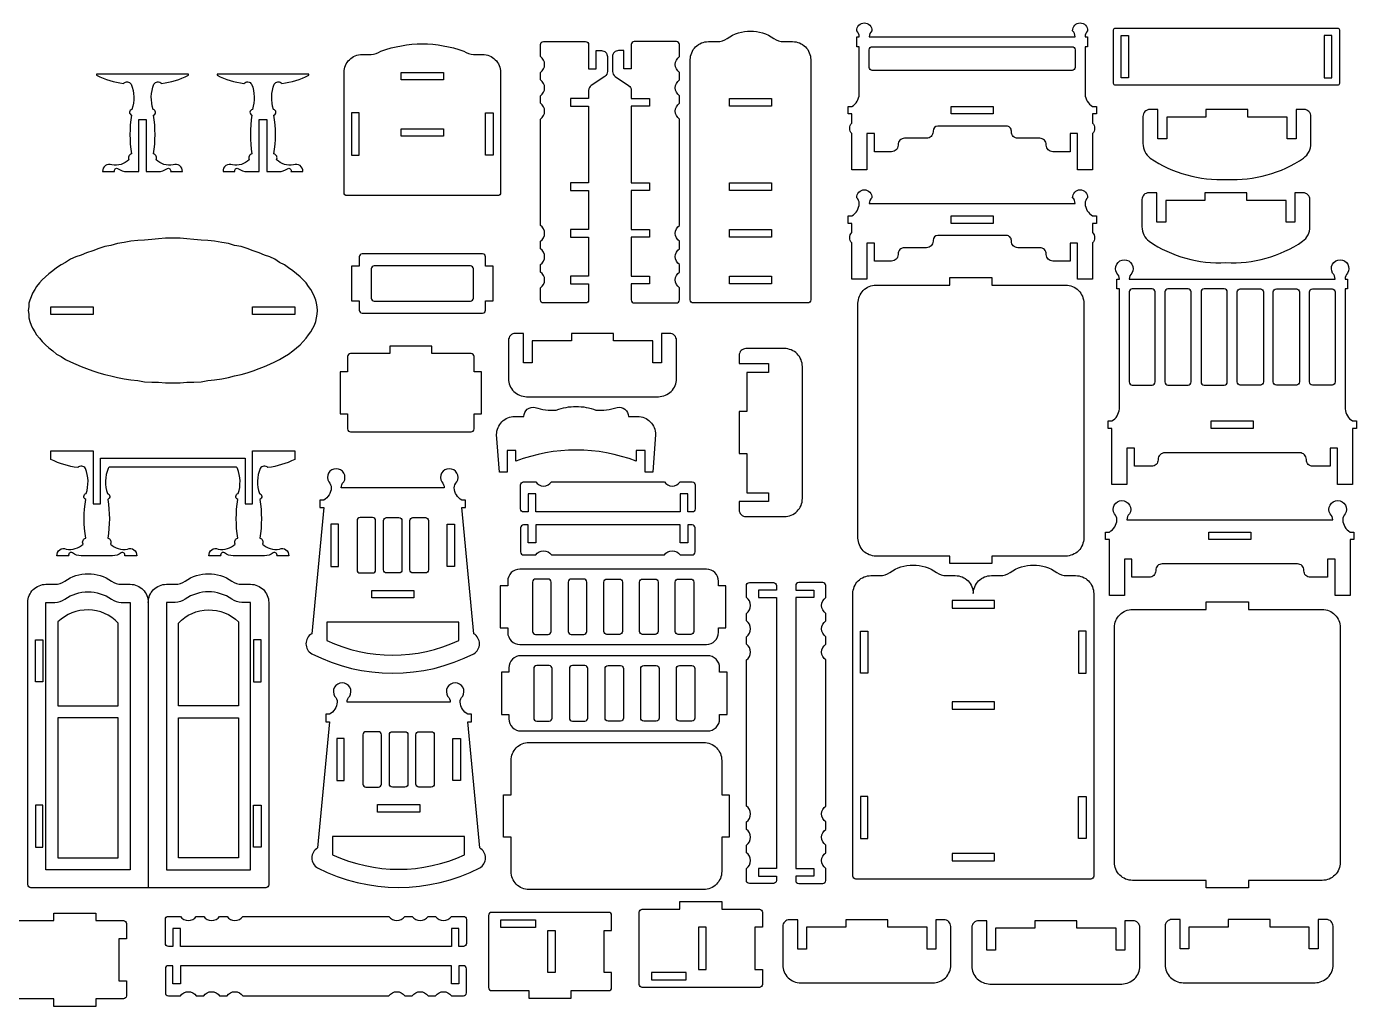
# Model space of a CAD drawing. Extents: x 4321 to 5337, y 1081 to 1720.
# Drawn here: x 4806 to 5336, y 1085 to 1476 of the extents above; entities that cross this region are included whole.
import ezdxf

# ---------------------------------------------------------------- set-up
doc = ezdxf.new("R2010")
doc.units = 0
doc.header["$MEASUREMENT"] = 0
doc.layers.add('LAYER1', color=18, linetype='CONTINUOUS')

msp = doc.modelspace()

# ---------------------------------------------------------------- linework, layer by layer
at = {"layer": 'LAYER1'}
for points in [[(5071.56, 1365.54, -0.414214), (5070.36, 1366.74), (5070.36, 1462.51, -0.414214), (5077.56, 1469.71), (5081.11, 1469.71, 0.155074), (5085.04, 1470.96, -0.31779), (5103.68, 1470.96, 0.155074), (5107.61, 1469.71), (5111.16, 1469.71, -0.414214), (5118.36, 1462.51), (5118.36, 1366.74, -0.414214), (5117.16, 1365.54)], [(5230.74, 1418.6), (5224.74, 1418.6), (5224.74, 1433.02), (5221.74, 1433.02), (5221.74, 1425.81), (5214.87, 1425.81, -0.414214), (5212.28, 1428.4), (5212.28, 1428.56, 0.414214), (5209.7, 1431.15), (5200.95, 1431.15, -0.414214), (5198.36, 1433.74), (5198.36, 1434.06, 0.414214), (5196.42, 1436), (5169.06, 1436, 0.00001), (5169.06, 1436, 0.414202), (5167.12, 1434.06), (5167.12, 1433.74, -0.414214), (5164.53, 1431.15), (5155.78, 1431.15, 0.414214), (5153.2, 1428.56), (5153.2, 1428.4, -0.414214), (5150.61, 1425.81), (5143.74, 1425.81), (5143.74, 1433.02), (5140.74, 1433.02), (5140.74, 1418.6), (5134.74, 1418.6), (5134.74, 1433.05, -0.376209), (5134.74, 1437.2), (5134.74, 1440.85), (5133.24, 1440.85), (5133.24, 1443.85), (5134.74, 1443.85, 0.250451), (5137.74, 1448.71), (5137.74, 1467.68), (5136.78, 1467.68), (5136.78, 1471.64), (5137.74, 1471.64, 0.204981), (5136.73, 1474.01, -0.427943), (5139.73, 1477.15, -0.427943), (5142.72, 1474.01, 0.204981), (5141.71, 1471.64), (5223.77, 1471.64, 0.204981), (5222.76, 1474.01, -0.427943), (5225.76, 1477.15, -0.427943), (5228.75, 1474.01, 0.204981), (5227.74, 1471.64), (5228.7, 1471.64), (5228.7, 1467.68), (5227.74, 1467.68), (5227.74, 1448.71, 0.250451), (5230.74, 1443.85), (5232.24, 1443.85), (5232.24, 1440.85), (5230.74, 1440.85), (5230.74, 1437.2, -0.376209), (5230.74, 1433.05)], [(5329.1, 1474.37), (5329.1, 1453.01, -0.414214), (5328.38, 1452.29), (5239.82, 1452.29, -0.414214), (5239.1, 1453.01), (5239.1, 1474.37, -0.414214), (5239.82, 1475.09), (5328.38, 1475.09, -0.414214)], [(4933.54, 1408.32, -0.414214), (4932.34, 1409.52), (4932.34, 1457.41, -0.414214), (4939.54, 1464.61), (4943.09, 1464.61, 0.155074), (4947.02, 1465.86, -0.179264), (4980.06, 1465.86, 0.155074), (4983.99, 1464.61), (4987.54, 1464.61, -0.414214), (4994.74, 1457.41), (4994.74, 1409.52, -0.414214), (4993.54, 1408.32)], [(5029.83, 1413.35), (5022.62, 1413.35), (5022.62, 1410.35), (5029.83, 1410.35), (5029.83, 1394.77), (5022.62, 1394.77), (5022.62, 1391.77), (5029.83, 1391.77), (5029.83, 1376.19), (5022.62, 1376.19), (5022.62, 1373.19), (5029.83, 1373.19), (5029.83, 1366.74, -0.414214), (5028.63, 1365.54), (5011.82, 1365.54, -0.414214), (5010.62, 1366.74), (5010.62, 1371.54, 0.531486), (5010.62, 1377.83), (5010.62, 1380.83, 0.531486), (5010.62, 1387.12), (5010.62, 1390.12, 0.531486), (5010.62, 1396.42), (5010.62, 1427.18), (5010.62, 1430.18), (5010.62, 1438.84, 0.531486), (5010.62, 1445.13), (5010.62, 1448.13, 0.531486), (5010.62, 1454.42), (5010.62, 1457.42, 0.531486), (5010.62, 1463.71), (5010.62, 1468.51, -0.414214), (5011.82, 1469.71), (5028.63, 1469.71, -0.414214), (5029.83, 1468.51), (5029.83, 1458.91), (5032.83, 1458.91), (5032.83, 1466.11), (5034.93, 1466.11, -0.414214), (5037.33, 1463.71), (5037.33, 1457.8, -0.251107), (5036.26, 1455.8), (5030.9, 1452.24, 0.251107), (5029.83, 1450.24), (5029.83, 1447), (5022.62, 1447), (5022.62, 1444), (5029.83, 1444)], [(5046.85, 1413.35), (5054.06, 1413.35), (5054.06, 1410.35), (5046.85, 1410.35), (5046.85, 1394.77), (5054.06, 1394.77), (5054.06, 1391.77), (5046.85, 1391.77), (5046.85, 1376.19), (5054.06, 1376.19), (5054.06, 1373.19), (5046.85, 1373.19), (5046.85, 1366.74, 0.414214), (5048.05, 1365.54), (5064.86, 1365.54, 0.414214), (5066.06, 1366.74), (5066.06, 1371.54, -0.531486), (5066.06, 1377.83), (5066.06, 1380.83, -0.531486), (5066.06, 1387.12), (5066.06, 1390.12, -0.531486), (5066.06, 1396.42), (5066.06, 1427.18), (5066.06, 1430.18), (5066.06, 1438.84, -0.531486), (5066.06, 1445.13), (5066.06, 1448.13, -0.531486), (5066.06, 1454.42), (5066.06, 1457.42, -0.531486), (5066.06, 1463.71), (5066.06, 1468.51, 0.414214), (5064.86, 1469.71), (5048.05, 1469.71, 0.414214), (5046.85, 1468.51), (5046.85, 1458.91), (5043.85, 1458.91), (5043.85, 1466.11), (5041.75, 1466.11, 0.414214), (5039.35, 1463.71), (5039.35, 1457.8, 0.251107), (5040.43, 1455.8), (5045.78, 1452.24, -0.251107), (5046.85, 1450.24), (5046.85, 1447), (5054.06, 1447), (5054.06, 1444), (5046.85, 1444)], [(5223.78, 1459.39, -0.414214), (5222.58, 1458.19), (5142.9, 1458.19, -0.414214), (5141.7, 1459.39), (5141.7, 1466.48, -0.414214), (5142.9, 1467.68), (5222.58, 1467.68, -0.414214), (5223.78, 1466.48)], [(4870.29, 1456.29), (4870.29, 1456.77), (4833.69, 1456.77), (4833.69, 1456.29, 0.082494), (4844.39, 1453.05, -0.480983), (4847.5, 1452.71, -0.169376), (4847.77, 1442.69, 0.755968), (4847.61, 1440.38, 0.0823), (4847.61, 1424.92, 0.497317), (4846.55, 1422.6, -0.242348), (4839.82, 1420.54, 0.570657), (4836.09, 1417.89), (4840.83, 1417.89, -0.75881), (4842.25, 1419.01, 0.158853), (4845.69, 1417.89), (4850.49, 1417.89), (4850.49, 1438.59), (4853.49, 1438.59), (4853.49, 1417.89), (4858.29, 1417.89, 0.158853), (4861.73, 1419.01, -0.75881), (4863.16, 1417.89), (4867.89, 1417.89, 0.570657), (4864.16, 1420.54, -0.242348), (4857.44, 1422.6, 0.497317), (4856.37, 1424.92, 0.0823), (4856.37, 1440.38, 0.755968), (4856.21, 1442.69, -0.169376), (4856.48, 1452.71, -0.480983), (4859.59, 1453.05, 0.082494)], [(4918.29, 1456.29), (4918.29, 1456.77), (4881.69, 1456.77), (4881.69, 1456.29, 0.082494), (4892.39, 1453.05, -0.480983), (4895.5, 1452.71, -0.169376), (4895.77, 1442.69, 0.755968), (4895.61, 1440.38, 0.0823), (4895.61, 1424.92, 0.497317), (4894.55, 1422.6, -0.242348), (4887.82, 1420.54, 0.570657), (4884.09, 1417.89), (4888.83, 1417.89, -0.75881), (4890.25, 1419.01, 0.158853), (4893.69, 1417.89), (4898.49, 1417.89), (4898.49, 1438.59), (4901.49, 1438.59), (4901.49, 1417.89), (4906.29, 1417.89, 0.158853), (4909.73, 1419.01, -0.75881), (4911.16, 1417.89), (4915.89, 1417.89, 0.570657), (4912.16, 1420.54, -0.242348), (4905.44, 1422.6, 0.497317), (4904.37, 1424.92, 0.0823), (4904.37, 1440.38, 0.755968), (4904.21, 1442.69, -0.169376), (4904.48, 1452.71, -0.480983), (4907.59, 1453.05, 0.082494)], [(5284.28, 1442.63), (5275.88, 1442.63), (5275.88, 1439.63), (5260.28, 1439.63), (5260.28, 1430.95), (5256.74, 1430.95), (5256.74, 1442.63), (5253.52, 1442.63, 0.414214), (5250.79, 1439.9), (5250.79, 1429.08, 0.236915), (5253.69, 1423.3, 0.163875), (5284.28, 1414.79, 0.163875), (5314.87, 1423.3, 0.236915), (5317.77, 1429.08), (5317.77, 1439.9, 0.414214), (5315.04, 1442.63), (5311.82, 1442.63), (5311.82, 1430.95), (5308.28, 1430.95), (5308.28, 1439.63), (5292.68, 1439.63), (5292.68, 1442.63)], [(5227.74, 1405.11, 0.250451), (5230.74, 1400.25), (5232.24, 1400.25), (5232.24, 1397.25), (5230.74, 1397.25), (5230.74, 1393.6, -0.376209), (5230.74, 1389.44), (5230.74, 1375), (5224.74, 1375), (5224.74, 1389.42), (5221.74, 1389.42), (5221.74, 1382.21), (5214.87, 1382.21, -0.414214), (5212.28, 1384.8), (5212.28, 1384.96, 0.414214), (5209.7, 1387.55), (5200.95, 1387.55, -0.414214), (5198.36, 1390.14), (5198.36, 1390.46, 0.414214), (5196.42, 1392.4), (5169.06, 1392.4, 0.00001), (5169.06, 1392.4, 0.414202), (5167.12, 1390.46), (5167.12, 1390.14, -0.414214), (5164.53, 1387.55), (5155.78, 1387.55, 0.414214), (5153.2, 1384.96), (5153.2, 1384.8, -0.414214), (5150.61, 1382.21), (5143.74, 1382.21), (5143.74, 1389.42), (5140.74, 1389.42), (5140.74, 1375), (5134.74, 1375), (5134.74, 1389.44, -0.376209), (5134.74, 1393.6), (5134.74, 1397.25), (5133.24, 1397.25), (5133.24, 1400.25), (5134.74, 1400.25, 0.250451), (5137.74, 1405.11, 0.204981), (5136.73, 1407.48, -0.427943), (5139.73, 1410.62, -0.427943), (5142.72, 1407.48, 0.204981), (5141.71, 1405.11), (5223.77, 1405.11, 0.204981), (5222.76, 1407.48, -0.427943), (5225.76, 1410.62, -0.427943), (5228.75, 1407.48, 0.204981)], [(5283.88, 1409.42), (5275.48, 1409.42), (5275.48, 1406.42), (5259.88, 1406.42), (5259.88, 1397.74), (5256.34, 1397.74), (5256.34, 1409.42), (5253.12, 1409.42, 0.414214), (5250.39, 1406.7), (5250.39, 1395.87, 0.236915), (5253.29, 1390.1, 0.163875), (5283.88, 1381.59, 0.163875), (5314.47, 1390.1, 0.236915), (5317.37, 1395.87), (5317.37, 1406.7, 0.414214), (5314.64, 1409.42), (5311.42, 1409.42), (5311.42, 1397.74), (5307.88, 1397.74), (5307.88, 1406.42), (5292.28, 1406.42), (5292.28, 1409.42)], [(4991.74, 1366.39), (4991.74, 1380.19), (4988.74, 1380.19), (4988.74, 1383.91, 0.414214), (4987.54, 1385.11), (4939.54, 1385.11, 0.414214), (4938.34, 1383.91), (4938.34, 1380.19), (4935.34, 1380.19), (4935.34, 1366.39), (4938.34, 1366.39), (4938.34, 1362.67, 0.414214), (4939.54, 1361.47), (4987.54, 1361.47, 0.414214), (4988.74, 1362.67), (4988.74, 1366.39)], [(4943.14, 1379.11), (4943.14, 1367.47, 0.414214), (4944.34, 1366.27), (4982.74, 1366.27, 0.414214), (4983.94, 1367.47), (4983.94, 1379.11, 0.414214), (4982.74, 1380.31), (4944.34, 1380.31, 0.414214)], [(5259.44, 1305.76, 0.414214), (5256.85, 1303.18), (5256.85, 1303.01, -0.414214), (5254.27, 1300.42), (5247.4, 1300.42), (5247.4, 1307.63), (5244.4, 1307.63), (5244.4, 1293.21), (5238.4, 1293.21), (5238.4, 1311.81), (5238.4, 1315.47), (5236.9, 1315.47), (5236.9, 1318.47), (5238.4, 1318.47, 0.250451), (5241.4, 1323.32), (5241.4, 1371.09), (5240.44, 1371.09), (5240.44, 1375.05), (5241.4, 1375.05, 0.204981), (5240.38, 1377.42, -0.583258), (5243.38, 1382.73, -0.583258), (5246.38, 1377.42, 0.204981), (5245.37, 1375.05), (5327.43, 1375.05, 0.204981), (5326.41, 1377.42, -0.583258), (5329.41, 1382.73, -0.583258), (5332.41, 1377.42, 0.204981), (5331.4, 1375.05), (5332.36, 1375.05), (5332.36, 1371.09), (5331.4, 1371.09), (5331.4, 1323.32, 0.250451), (5334.4, 1318.47), (5335.9, 1318.47), (5335.9, 1315.47), (5334.4, 1315.47), (5334.4, 1311.81), (5334.4, 1293.21), (5328.4, 1293.21), (5328.4, 1307.63), (5325.4, 1307.63), (5325.4, 1300.42), (5318.53, 1300.42, -0.414214), (5315.94, 1303.01), (5315.94, 1303.18, 0.414214), (5313.35, 1305.76)], [(5144.41, 1264.61, -0.414214), (5137.21, 1271.81), (5137.21, 1365.41, -0.414214), (5144.41, 1372.61), (5173.81, 1372.61), (5173.81, 1375.61), (5190.61, 1375.61), (5190.61, 1372.61), (5220.01, 1372.61, -0.414214), (5227.21, 1365.41), (5227.21, 1271.81, -0.414214), (5220.01, 1264.61), (5190.61, 1264.61), (5190.61, 1261.61), (5173.81, 1261.61), (5173.81, 1264.61)], [(5245.36, 1334.01, 0.414214), (5246.56, 1332.81), (5254.42, 1332.81, 0.414214), (5255.62, 1334.01), (5255.62, 1369.89, 0.414214), (5254.42, 1371.09), (5246.56, 1371.09, 0.414214), (5245.36, 1369.89)], [(5270.02, 1369.89, 0.414214), (5268.82, 1371.09), (5260.78, 1371.09, 0.414214), (5259.58, 1369.89), (5259.58, 1334.01, 0.414214), (5260.78, 1332.81), (5268.82, 1332.81, 0.414214), (5270.02, 1334.01)], [(5284.42, 1334.01), (5284.42, 1369.89, 0.414214), (5283.22, 1371.09), (5275.18, 1371.09, 0.414214), (5273.98, 1369.89), (5273.98, 1334.01, 0.414214), (5275.18, 1332.81), (5283.22, 1332.81, 0.414214)], [(5288.38, 1334.01), (5288.38, 1369.89, -0.414214), (5289.58, 1371.09), (5297.62, 1371.09, -0.414214), (5298.82, 1369.89), (5298.82, 1334.01, -0.414214), (5297.62, 1332.81), (5289.58, 1332.81, -0.414214)], [(5302.78, 1369.89, -0.414214), (5303.98, 1371.09), (5312.02, 1371.09, -0.414214), (5313.22, 1369.89), (5313.22, 1334.01, -0.414214), (5312.02, 1332.81), (5303.98, 1332.81, -0.414214), (5302.78, 1334.01)], [(5327.44, 1334.01, -0.414214), (5326.24, 1332.81), (5318.38, 1332.81, -0.414214), (5317.18, 1334.01), (5317.18, 1369.89, -0.414214), (5318.38, 1371.09), (5326.24, 1371.09, -0.414214), (5327.44, 1369.89)], [(5064.86, 1350.63, 0.414214), (5062.13, 1353.36), (5058.91, 1353.36), (5058.91, 1341.68), (5055.37, 1341.68), (5055.37, 1350.36), (5039.77, 1350.36), (5039.77, 1353.36), (5031.37, 1353.36), (5022.97, 1353.36), (5022.97, 1350.36), (5007.37, 1350.36), (5007.37, 1341.68), (5003.83, 1341.68), (5003.83, 1353.36), (5000.61, 1353.36, 0.414214), (4997.88, 1350.63), (4997.88, 1335.36, 0.414214), (5005.08, 1328.16), (5057.66, 1328.16, 0.414214), (5064.86, 1335.36)], [(4950.54, 1345.32), (4934.94, 1345.32, 0.414214), (4933.74, 1344.12), (4933.74, 1338.12), (4930.74, 1338.12), (4930.74, 1321.32), (4933.74, 1321.32), (4933.74, 1315.32, 0.414214), (4934.94, 1314.12), (4982.94, 1314.12, 0.414214), (4984.14, 1315.32), (4984.14, 1321.32), (4987.14, 1321.32), (4987.14, 1338.12), (4984.14, 1338.12), (4984.14, 1344.12, 0.414214), (4982.94, 1345.32), (4967.34, 1345.32), (4967.34, 1348.32), (4950.54, 1348.32)], [(5092.56, 1347.34, 0.414214), (5089.84, 1344.62), (5089.84, 1341.4), (5101.52, 1341.4), (5101.52, 1337.85), (5092.84, 1337.85), (5092.84, 1322.25), (5089.84, 1322.25), (5089.84, 1313.85), (5089.84, 1305.45), (5092.84, 1305.45), (5092.84, 1289.85), (5101.52, 1289.85), (5101.52, 1286.31), (5089.84, 1286.31), (5089.84, 1283.09, 0.414214), (5092.56, 1280.37), (5107.84, 1280.37, 0.414214), (5115.04, 1287.57), (5115.04, 1340.14, 0.414214), (5107.84, 1347.34)], [(5045.68, 1320.26), (5049.33, 1320.26, -0.414214), (5056.53, 1313.06), (5055.36, 1298.06), (5052.38, 1298.06), (5052.38, 1306.74), (5048.84, 1306.74), (5048.84, 1302.4, 0.18644), (5000.84, 1302.4), (5000.84, 1306.74), (4997.3, 1306.74), (4997.3, 1298.06), (4994.33, 1298.06), (4993.16, 1313.06, -0.414214), (5000.36, 1320.26), (5004.01, 1320.26, -0.480696), (5008.51, 1323.87, 0.114725), (5016.94, 1322.83, -0.088383), (5024.84, 1324.26, -0.088383), (5032.74, 1322.83, 0.114725), (5041.17, 1323.87, -0.480696)], [(4889.47, 1300), (4838.66, 1300, 0.076649), (4838.26, 1299.55, 0.169376), (4837.98, 1289.52, -0.755968), (4838.15, 1287.21, -0.0823), (4838.15, 1271.75, -0.497317), (4839.21, 1269.43, 0.242348), (4845.94, 1267.38, -0.570657), (4849.67, 1264.72), (4844.93, 1264.72, 0.75881), (4843.51, 1265.85, -0.158853), (4840.07, 1264.72), (4827.47, 1264.72, -0.158853), (4824.03, 1265.85, 0.75881), (4822.6, 1264.72), (4817.87, 1264.72, -0.570657), (4821.6, 1267.38, 0.242348), (4828.32, 1269.43, -0.497317), (4829.39, 1271.75, -0.0823), (4829.39, 1287.21, -0.755968), (4829.55, 1289.52, 0.169376), (4829.28, 1299.55, 0.480983), (4826.17, 1299.88, -0.082494), (4815.47, 1303.12), (4815.47, 1306.6), (4832.27, 1306.6), (4832.27, 1285.42), (4835.27, 1285.42), (4835.27, 1303.6), (4892.87, 1303.6), (4892.87, 1285.42), (4895.87, 1285.42), (4895.87, 1306.6), (4912.67, 1306.6), (4912.67, 1303.12, -0.082494), (4901.97, 1299.88, 0.480983), (4898.86, 1299.55, 0.169376), (4898.58, 1289.52, -0.755968), (4898.75, 1287.21, -0.0823), (4898.75, 1271.75, -0.497317), (4899.81, 1269.43, 0.242348), (4906.54, 1267.38, -0.570657), (4910.27, 1264.72), (4905.53, 1264.72, 0.75881), (4904.11, 1265.85, -0.158853), (4900.67, 1264.72), (4888.07, 1264.72, -0.158853), (4884.63, 1265.85, 0.75881), (4883.2, 1264.72), (4878.47, 1264.72, -0.570657), (4882.2, 1267.38, 0.242348), (4888.92, 1269.43, -0.497317), (4889.99, 1271.75, -0.0823), (4889.99, 1287.21, -0.755968), (4890.15, 1289.52, 0.169376), (4889.88, 1299.55, 0.076649)], [(4984.05, 1233.64), (4979.25, 1283.92), (4980.75, 1283.92), (4980.75, 1286.92), (4979.25, 1286.92, -0.250451), (4976.25, 1291.77, -0.204981), (4977.26, 1294.15, 0.583258), (4974.27, 1299.45, 0.583258), (4971.27, 1294.15, -0.204981), (4972.28, 1291.77), (4931.2, 1291.77, -0.204981), (4932.21, 1294.15, 0.583258), (4929.21, 1299.45, 0.583258), (4926.22, 1294.15, -0.204981), (4927.23, 1291.77, -0.250451), (4924.23, 1286.92), (4922.73, 1286.92), (4922.73, 1283.92), (4924.23, 1283.92), (4919.43, 1233.64, 0.573919), (4919.43, 1225.67, 0.239558), (4984.05, 1225.67, 0.573919)], [(5060.03, 1294.22, 0.531486), (5066.32, 1294.22), (5071.12, 1294.22, -0.414214), (5072.32, 1293.02), (5072.32, 1283.42, -0.414214), (5071.12, 1282.22), (5069.32, 1282.22), (5069.32, 1289.43), (5066.32, 1289.43), (5066.32, 1282.22), (5008.72, 1282.22), (5008.72, 1289.43), (5005.72, 1289.43), (5005.72, 1282.22), (5003.92, 1282.22, -0.414214), (5002.72, 1283.42), (5002.72, 1293.02, -0.414214), (5003.92, 1294.22), (5008.72, 1294.22, 0.531486), (5015.01, 1294.22)], [(5258.47, 1261.5, 0.414214), (5255.89, 1258.91), (5255.89, 1258.75, -0.414214), (5253.3, 1256.16), (5246.43, 1256.16), (5246.43, 1263.37), (5243.43, 1263.37), (5243.43, 1248.95), (5237.43, 1248.95), (5237.43, 1267.55), (5237.43, 1271.21), (5235.93, 1271.21), (5235.93, 1274.21), (5237.43, 1274.21, 0.250451), (5240.43, 1279.06, 0.204981), (5239.42, 1281.43, -0.583258), (5242.42, 1286.73, -0.583258), (5245.41, 1281.43, 0.204981), (5244.4, 1279.06), (5326.46, 1279.06, 0.204981), (5325.45, 1281.43, -0.583258), (5328.45, 1286.73, -0.583258), (5331.44, 1281.43, 0.204981), (5330.43, 1279.06, 0.250451), (5333.43, 1274.21), (5334.93, 1274.21), (5334.93, 1271.21), (5333.43, 1271.21), (5333.43, 1267.55), (5333.43, 1248.95), (5327.43, 1248.95), (5327.43, 1263.37), (5324.43, 1263.37), (5324.43, 1256.16), (5317.56, 1256.16, -0.414214), (5314.97, 1258.75), (5314.97, 1258.91, 0.414214), (5312.39, 1261.5)], [(4937.52, 1259.08, 0.414214), (4938.72, 1257.88), (4943.7, 1257.88, 0.414214), (4944.9, 1259.08), (4944.9, 1278.76, 0.414214), (4943.7, 1279.96), (4938.72, 1279.96, 0.414214), (4937.52, 1278.76)], [(4955.43, 1259.08, -0.414214), (4954.23, 1257.88), (4949.25, 1257.88, -0.414214), (4948.05, 1259.08), (4948.05, 1278.76, -0.414214), (4949.25, 1279.96), (4954.23, 1279.96, -0.414214), (4955.43, 1278.76)], [(4965.96, 1259.08, -0.414214), (4964.76, 1257.88), (4959.78, 1257.88, -0.414214), (4958.58, 1259.08), (4958.58, 1278.76, -0.414214), (4959.78, 1279.96), (4964.76, 1279.96, -0.414214), (4965.96, 1278.76)], [(5060.03, 1265.08, -0.531486), (5066.32, 1265.08), (5071.12, 1265.08, 0.414214), (5072.32, 1266.28), (5072.32, 1275.88, 0.414214), (5071.12, 1277.08), (5069.32, 1277.08), (5069.32, 1269.87), (5066.32, 1269.87), (5066.32, 1277.08), (5008.72, 1277.08), (5008.72, 1269.87), (5005.72, 1269.87), (5005.72, 1277.08), (5003.92, 1277.08, 0.414214), (5002.72, 1275.88), (5002.72, 1266.28, 0.414214), (5003.92, 1265.08), (5008.72, 1265.08, -0.531486), (5015.01, 1265.08)], [(4854.29, 1246.16, -0.414214), (4861.49, 1253.36), (4865.04, 1253.36, 0.155074), (4868.98, 1254.61, -0.31779), (4887.61, 1254.61, 0.155074), (4891.54, 1253.36), (4895.09, 1253.36, -0.414214), (4902.29, 1246.16), (4902.29, 1133.59, -0.414214), (4901.09, 1132.39), (4807.49, 1132.39, -0.414214), (4806.29, 1133.59), (4806.29, 1246.16, -0.414214), (4813.49, 1253.36), (4817.04, 1253.36, 0.155074), (4820.98, 1254.61, -0.31779), (4839.61, 1254.61, 0.155074), (4843.54, 1253.36), (4847.09, 1253.36, -0.414214)], [(5081.59, 1236.02), (5084.59, 1236.02), (5084.59, 1252.82), (5081.59, 1252.82), (5081.59, 1254.62, 0.414214), (5076.79, 1259.42), (5002.39, 1259.42, 0.414214), (4997.59, 1254.62), (4997.59, 1252.82), (4994.59, 1252.82), (4994.59, 1236.02), (4997.59, 1236.02), (4997.59, 1234.22, 0.414214), (5002.39, 1229.42), (5076.79, 1229.42, 0.414214), (5081.59, 1234.22)], [(5183.18, 1249.64, -0.414214), (5190.38, 1256.84), (5193.93, 1256.84, 0.155074), (5197.87, 1258.09, -0.31779), (5216.5, 1258.09, 0.155074), (5220.43, 1256.84), (5223.98, 1256.84, -0.414214), (5231.18, 1249.64), (5231.18, 1137.07, -0.414214), (5229.98, 1135.87), (5136.38, 1135.87, -0.414214), (5135.18, 1137.07), (5135.18, 1249.64, -0.414214), (5142.38, 1256.84), (5145.93, 1256.84, 0.155074), (5149.87, 1258.09, -0.31779), (5168.5, 1258.09, 0.155074), (5172.43, 1256.84), (5175.98, 1256.84, -0.414214)], [(5007.46, 1234.58, 0.414214), (5008.66, 1233.38), (5013.64, 1233.38, 0.414214), (5014.84, 1234.58), (5014.84, 1254.26, 0.414214), (5013.64, 1255.46), (5008.66, 1255.46, 0.414214), (5007.46, 1254.26)], [(5021.68, 1234.58, 0.414214), (5022.88, 1233.38), (5027.86, 1233.38, 0.414214), (5029.06, 1234.58), (5029.06, 1254.26, 0.414214), (5027.86, 1255.46), (5022.88, 1255.46, 0.414214), (5021.68, 1254.26)], [(5043.28, 1234.58, -0.414214), (5042.08, 1233.38), (5037.1, 1233.38, -0.414214), (5035.9, 1234.58), (5035.9, 1254.26, -0.414214), (5037.1, 1255.46), (5042.08, 1255.46, -0.414214), (5043.28, 1254.26)], [(5057.5, 1234.58, -0.414214), (5056.3, 1233.38), (5051.32, 1233.38, -0.414214), (5050.12, 1234.58), (5050.12, 1254.26, -0.414214), (5051.32, 1255.46), (5056.3, 1255.46, -0.414214), (5057.5, 1254.26)], [(5071.72, 1234.58, -0.414214), (5070.52, 1233.38), (5065.54, 1233.38, -0.414214), (5064.34, 1234.58), (5064.34, 1254.26, -0.414214), (5065.54, 1255.46), (5070.52, 1255.46, -0.414214), (5071.72, 1254.26)], [(5092.7, 1241.78, 0.531486), (5092.7, 1248.08), (5092.7, 1252.88, -0.414214), (5093.9, 1254.08), (5103.5, 1254.08, -0.414214), (5104.7, 1252.88), (5104.7, 1251.08), (5097.49, 1251.08), (5097.49, 1248.08), (5104.7, 1248.08), (5104.7, 1140.08), (5097.49, 1140.08), (5097.49, 1137.08), (5104.7, 1137.08), (5104.7, 1135.28, -0.414214), (5103.5, 1134.08), (5093.9, 1134.08, -0.414214), (5092.7, 1135.28), (5092.7, 1140.08, 0.531486), (5092.7, 1146.37), (5092.7, 1149.37, 0.531486), (5092.7, 1155.66), (5092.7, 1158.66, 0.531486), (5092.7, 1164.95), (5092.7, 1223.2, 0.531486), (5092.7, 1229.49), (5092.7, 1232.49, 0.531486), (5092.7, 1238.78)], [(5124.39, 1241.78, -0.531486), (5124.39, 1248.08), (5124.39, 1252.88, 0.414214), (5123.19, 1254.08), (5113.59, 1254.08, 0.414214), (5112.39, 1252.88), (5112.39, 1251.08), (5119.6, 1251.08), (5119.6, 1248.08), (5112.39, 1248.08), (5112.39, 1140.08), (5119.6, 1140.08), (5119.6, 1137.08), (5112.39, 1137.08), (5112.39, 1135.28, 0.414214), (5113.59, 1134.08), (5123.19, 1134.08, 0.414214), (5124.39, 1135.28), (5124.39, 1140.08, -0.531486), (5124.39, 1146.37), (5124.39, 1149.37, -0.531486), (5124.39, 1155.66), (5124.39, 1158.66, -0.531486), (5124.39, 1164.95), (5124.39, 1223.2, -0.531486), (5124.39, 1229.49), (5124.39, 1232.49, -0.531486), (5124.39, 1238.78)], [(5246.66, 1135.33, -0.414214), (5239.46, 1142.53), (5239.46, 1236.13, -0.414214), (5246.66, 1243.33), (5276.06, 1243.33), (5276.06, 1246.33), (5292.86, 1246.33), (5292.86, 1243.33), (5322.26, 1243.33, -0.414214), (5329.46, 1236.13), (5329.46, 1142.53, -0.414214), (5322.26, 1135.33), (5292.86, 1135.33), (5292.86, 1132.33), (5276.06, 1132.33), (5276.06, 1135.33)], [(4842.29, 1237.93, 0.41796), (4818.29, 1238.36), (4818.29, 1204.87), (4842.29, 1204.87)], [(4866.29, 1237.93, -0.41796), (4890.29, 1238.36), (4890.29, 1204.87), (4866.29, 1204.87)], [(4978.05, 1238.22), (4925.43, 1238.22), (4925.43, 1230.93, 0.220733), (4978.05, 1230.93)], [(5082.06, 1201.5), (5085.06, 1201.5), (5085.06, 1218.3), (5082.06, 1218.3), (5082.06, 1220.1, 0.414214), (5077.26, 1224.9), (5002.86, 1224.9, 0.414214), (4998.06, 1220.1), (4998.06, 1218.3), (4995.06, 1218.3), (4995.06, 1201.5), (4998.06, 1201.5), (4998.06, 1199.7, 0.414214), (5002.86, 1194.9), (5077.26, 1194.9, 0.414214), (5082.06, 1199.7)], [(5007.93, 1200.06, 0.414214), (5009.13, 1198.86), (5014.11, 1198.86, 0.414214), (5015.31, 1200.06), (5015.31, 1219.74, 0.414214), (5014.11, 1220.94), (5009.13, 1220.94, 0.414214), (5007.93, 1219.74)], [(5022.15, 1200.06, 0.414214), (5023.35, 1198.86), (5028.33, 1198.86, 0.414214), (5029.53, 1200.06), (5029.53, 1219.74, 0.414214), (5028.33, 1220.94), (5023.35, 1220.94, 0.414214), (5022.15, 1219.74)], [(5043.75, 1200.06, -0.414214), (5042.55, 1198.86), (5037.57, 1198.86, -0.414214), (5036.37, 1200.06), (5036.37, 1219.74, -0.414214), (5037.57, 1220.94), (5042.55, 1220.94, -0.414214), (5043.75, 1219.74)], [(5057.97, 1200.06, -0.414214), (5056.77, 1198.86), (5051.79, 1198.86, -0.414214), (5050.59, 1200.06), (5050.59, 1219.74, -0.414214), (5051.79, 1220.94), (5056.77, 1220.94, -0.414214), (5057.97, 1219.74)], [(5072.19, 1200.06, -0.414214), (5070.99, 1198.86), (5066.01, 1198.86, -0.414214), (5064.81, 1200.06), (5064.81, 1219.74, -0.414214), (5066.01, 1220.94), (5070.99, 1220.94, -0.414214), (5072.19, 1219.74)], [(4986.41, 1148.27), (4981.61, 1198.55), (4983.11, 1198.55), (4983.11, 1201.55), (4981.61, 1201.55, -0.250451), (4978.61, 1206.41, -0.204981), (4979.63, 1208.78, 0.583258), (4976.63, 1214.08, 0.583258), (4973.63, 1208.78, -0.204981), (4974.65, 1206.41), (4933.56, 1206.41, -0.204981), (4934.58, 1208.78, 0.583258), (4931.58, 1214.08, 0.583258), (4928.58, 1208.78, -0.204981), (4929.59, 1206.41, -0.250451), (4926.59, 1201.55), (4925.09, 1201.55), (4925.09, 1198.55), (4926.59, 1198.55), (4921.79, 1148.27, 0.573919), (4921.79, 1140.3, 0.239558), (4986.41, 1140.3, 0.573919)], [(4939.88, 1173.71, 0.414214), (4941.08, 1172.51), (4946.06, 1172.51, 0.414214), (4947.26, 1173.71), (4947.26, 1193.39, 0.414214), (4946.06, 1194.59), (4941.08, 1194.59, 0.414214), (4939.88, 1193.39)], [(4957.79, 1173.71, -0.414214), (4956.59, 1172.51), (4951.61, 1172.51, -0.414214), (4950.41, 1173.71), (4950.41, 1193.39, -0.414214), (4951.61, 1194.59), (4956.59, 1194.59, -0.414214), (4957.79, 1193.39)], [(4968.32, 1173.71, -0.414214), (4967.12, 1172.51), (4962.14, 1172.51, -0.414214), (4960.94, 1173.71), (4960.94, 1193.39, -0.414214), (4962.14, 1194.59), (4967.12, 1194.59, -0.414214), (4968.32, 1193.39)], [(5082.89, 1138.89, -0.414214), (5075.69, 1131.69), (5006.09, 1131.69, -0.414214), (4998.89, 1138.89), (4998.89, 1152.6), (4995.89, 1152.6), (4995.89, 1169.4), (4998.89, 1169.4), (4998.89, 1183.11, -0.414214), (5006.09, 1190.31), (5075.69, 1190.31, -0.414214), (5082.89, 1183.11), (5082.89, 1169.4), (5085.89, 1169.4), (5085.89, 1152.6), (5082.89, 1152.6)], [(4980.41, 1152.85), (4927.79, 1152.85), (4927.79, 1145.57, 0.220733), (4980.41, 1145.57)], [(5099.12, 1099.87), (5099.12, 1093.87, -0.414214), (5097.92, 1092.67), (5051.23, 1092.67, -0.414214), (5050.03, 1093.87), (5050.03, 1122.67, -0.414214), (5051.23, 1123.87), (5066.17, 1123.87), (5066.17, 1126.87), (5082.97, 1126.87), (5082.97, 1123.87), (5097.92, 1123.87, -0.414214), (5099.12, 1122.67), (5099.12, 1116.67), (5096.12, 1116.67), (5096.12, 1099.87)], [(4968.82, 1120.99, 0.531486), (4975.11, 1120.99), (4979.91, 1120.99, -0.414214), (4981.11, 1119.79), (4981.11, 1110.19, -0.414214), (4979.91, 1108.99), (4978.11, 1108.99), (4978.11, 1116.2), (4975.11, 1116.2), (4975.11, 1108.99), (4867.11, 1108.99), (4867.11, 1116.2), (4864.11, 1116.2), (4864.11, 1108.99), (4862.31, 1108.99, -0.414214), (4861.11, 1110.19), (4861.11, 1119.79, -0.414214), (4862.31, 1120.99), (4867.11, 1120.99, 0.531486), (4873.4, 1120.99), (4876.4, 1120.99, 0.531486), (4882.7, 1120.99), (4885.7, 1120.99, 0.531486), (4891.99, 1120.99), (4950.24, 1120.99, 0.531486), (4956.53, 1120.99), (4959.53, 1120.99, 0.531486), (4965.82, 1120.99)], [(5038.99, 1115.38), (5038.99, 1121.38, 0.414214), (5037.79, 1122.58), (4991.11, 1122.58, 0.414214), (4989.91, 1121.38), (4989.91, 1092.58, 0.414214), (4991.11, 1091.38), (5006.05, 1091.38), (5006.05, 1088.38), (5022.85, 1088.38), (5022.85, 1091.38), (5037.79, 1091.38, 0.414214), (5038.99, 1092.58), (5038.99, 1098.58), (5035.99, 1098.58), (5035.99, 1115.38)], [(5174.2, 1116.91, 0.414214), (5171.48, 1119.64), (5168.26, 1119.64), (5168.26, 1107.96), (5164.72, 1107.96), (5164.72, 1116.64), (5149.12, 1116.64), (5149.12, 1119.64), (5140.72, 1119.64), (5132.32, 1119.64), (5132.32, 1116.64), (5116.72, 1116.64), (5116.72, 1107.96), (5113.17, 1107.96), (5113.17, 1119.64), (5109.95, 1119.64, 0.414214), (5107.23, 1116.91), (5107.23, 1101.64, 0.414214), (5114.43, 1094.44), (5167, 1094.44, 0.414214), (5174.2, 1101.64)], [(5249.57, 1116.51, 0.414214), (5246.84, 1119.23), (5243.62, 1119.23), (5243.62, 1107.55), (5240.08, 1107.55), (5240.08, 1116.23), (5224.48, 1116.23), (5224.48, 1119.23), (5216.08, 1119.23), (5207.68, 1119.23), (5207.68, 1116.23), (5192.08, 1116.23), (5192.08, 1107.55), (5188.54, 1107.55), (5188.54, 1119.23), (5185.32, 1119.23, 0.414214), (5182.6, 1116.51), (5182.6, 1101.23, 0.414214), (5189.8, 1094.03), (5242.37, 1094.03, 0.414214), (5249.57, 1101.23)], [(5326.62, 1117.02, 0.414214), (5323.9, 1119.75), (5320.68, 1119.75), (5320.68, 1108.07), (5317.13, 1108.07), (5317.13, 1116.75), (5301.53, 1116.75), (5301.53, 1119.75), (5293.13, 1119.75), (5284.73, 1119.75), (5284.73, 1116.75), (5269.13, 1116.75), (5269.13, 1108.07), (5265.59, 1108.07), (5265.59, 1119.75), (5262.37, 1119.75, 0.414214), (5259.65, 1117.02), (5259.65, 1101.75, 0.414214), (5266.85, 1094.55), (5319.42, 1094.55, 0.414214), (5326.62, 1101.75)], [(4968.82, 1089.3, -0.531486), (4975.11, 1089.3), (4979.91, 1089.3, 0.414214), (4981.11, 1090.5), (4981.11, 1100.1, 0.414214), (4979.91, 1101.3), (4978.11, 1101.3), (4978.11, 1094.09), (4975.11, 1094.09), (4975.11, 1101.3), (4867.11, 1101.3), (4867.11, 1094.09), (4864.11, 1094.09), (4864.11, 1101.3), (4862.31, 1101.3, 0.414214), (4861.11, 1100.1), (4861.11, 1090.5, 0.414214), (4862.31, 1089.3), (4867.11, 1089.3, -0.531486), (4873.4, 1089.3), (4876.4, 1089.3, -0.531486), (4882.7, 1089.3), (4885.7, 1089.3, -0.531486), (4891.99, 1089.3), (4950.24, 1089.3, -0.531486), (4956.53, 1089.3), (4959.53, 1089.3, -0.531486), (4965.82, 1089.3)]]:
    msp.add_lwpolyline(points, format="xyb", close=True, dxfattribs=at)
for points in [[(5242.1, 1472.09), (5245.1, 1472.09), (5245.1, 1455.29), (5242.1, 1455.29)], [(5326.1, 1472.09), (5323.1, 1472.09), (5323.1, 1455.29), (5326.1, 1455.29)], [(4971.94, 1457.41), (4971.94, 1454.41), (4955.14, 1454.41), (4955.14, 1457.41)], [(5102.76, 1447), (5102.76, 1444), (5085.96, 1444), (5085.96, 1447)], [(5191.14, 1443.85), (5191.14, 1440.85), (5174.34, 1440.85), (5174.34, 1443.85)], [(4935.34, 1424.46), (4938.34, 1424.46), (4938.34, 1441.26), (4935.34, 1441.26)], [(4991.74, 1424.46), (4988.74, 1424.46), (4988.74, 1441.26), (4991.74, 1441.26)], [(4971.94, 1434.96), (4971.94, 1431.96), (4955.14, 1431.96), (4955.14, 1434.96)], [(5102.76, 1413.35), (5102.76, 1410.35), (5085.96, 1410.35), (5085.96, 1413.35)], [(5191.14, 1400.25), (5191.14, 1397.25), (5174.34, 1397.25), (5174.34, 1400.25)], [(5102.76, 1394.77), (5102.76, 1391.77), (5085.96, 1391.77), (5085.96, 1394.77)], [(4806.4, 1362.48), (4806.64, 1361.04), (4806.64, 1359.6), (4807.12, 1358.15), (4807.61, 1356.71), (4808.09, 1355.51), (4809.05, 1354.07), (4809.77, 1352.87), (4810.97, 1351.42), (4811.93, 1350.22), (4813.37, 1348.78), (4814.58, 1347.58), (4816.26, 1346.38), (4817.7, 1345.17), (4819.62, 1344.21), (4821.31, 1343.01), (4823.23, 1342.05), (4825.39, 1341.09), (4827.56, 1340.13), (4829.72, 1339.4), (4832.12, 1338.44), (4834.53, 1337.72), (4836.93, 1337), (4839.34, 1336.52), (4841.98, 1335.8), (4844.62, 1335.32), (4847.27, 1334.84), (4850.15, 1334.6), (4852.8, 1334.12), (4855.68, 1333.88), (4858.33, 1333.88), (4861.21, 1333.63), (4864.1, 1333.63), (4866.98, 1333.63), (4869.62, 1333.88), (4872.51, 1333.88), (4875.39, 1334.12), (4878.04, 1334.6), (4880.68, 1334.84), (4883.57, 1335.32), (4886.21, 1335.8), (4888.61, 1336.52), (4891.26, 1337), (4893.66, 1337.72), (4896.07, 1338.44), (4898.47, 1339.4), (4900.63, 1340.13), (4902.8, 1341.09), (4904.72, 1342.05), (4906.64, 1343.01), (4908.57, 1344.21), (4910.25, 1345.17), (4911.93, 1346.38), (4913.37, 1347.58), (4914.82, 1348.78), (4916.02, 1350.22), (4917.22, 1351.42), (4918.18, 1352.87), (4919.14, 1354.07), (4919.86, 1355.51), (4920.59, 1356.71), (4921.07, 1358.15), (4921.31, 1359.6), (4921.55, 1361.04), (4921.79, 1362.48), (4921.55, 1363.92), (4921.31, 1365.37), (4921.07, 1366.57), (4920.59, 1368.01), (4919.86, 1369.45), (4919.14, 1370.89), (4918.18, 1372.1), (4917.22, 1373.54), (4916.02, 1374.74), (4914.82, 1375.94), (4913.37, 1377.14), (4911.93, 1378.35), (4910.25, 1379.55), (4908.57, 1380.75), (4906.64, 1381.71), (4904.72, 1382.91), (4902.8, 1383.88), (4900.63, 1384.6), (4898.47, 1385.56), (4896.07, 1386.28), (4893.66, 1387.24), (4891.26, 1387.96), (4888.61, 1388.44), (4886.21, 1389.16), (4883.57, 1389.64), (4880.68, 1390.13), (4878.04, 1390.37), (4875.39, 1390.61), (4872.51, 1390.85), (4869.62, 1391.09), (4866.98, 1391.33), (4864.1, 1391.33), (4861.21, 1391.33), (4858.33, 1391.09), (4855.68, 1390.85), (4852.8, 1390.61), (4850.15, 1390.37), (4847.27, 1390.13), (4844.62, 1389.64), (4841.98, 1389.16), (4839.34, 1388.44), (4836.93, 1387.96), (4834.53, 1387.24), (4832.12, 1386.28), (4829.72, 1385.56), (4827.56, 1384.6), (4825.39, 1383.88), (4823.23, 1382.91), (4821.31, 1381.71), (4819.62, 1380.75), (4817.7, 1379.55), (4816.26, 1378.35), (4814.58, 1377.14), (4813.37, 1375.94), (4811.93, 1374.74), (4810.97, 1373.54), (4809.77, 1372.1), (4809.05, 1370.89), (4808.09, 1369.45), (4807.61, 1368.01), (4807.12, 1366.57), (4806.64, 1365.37), (4806.64, 1363.92)], [(5102.76, 1376.19), (5102.76, 1373.19), (5085.96, 1373.19), (5085.96, 1376.19)], [(4832.27, 1363.95), (4832.27, 1360.95), (4815.47, 1360.95), (4815.47, 1363.95)], [(4912.67, 1363.95), (4912.67, 1360.95), (4895.87, 1360.95), (4895.87, 1363.95)], [(5294.8, 1318.47), (5294.8, 1315.47), (5278, 1315.47), (5278, 1318.47)], [(4930.08, 1277.32), (4927.08, 1277.32), (4927.08, 1260.52), (4930.08, 1260.52)], [(4973.4, 1277.32), (4976.4, 1277.32), (4976.4, 1260.52), (4973.4, 1260.52)], [(5293.83, 1274.21), (5293.83, 1271.21), (5277.03, 1271.21), (5277.03, 1274.21)], [(4960.14, 1250.92), (4960.14, 1247.92), (4943.34, 1247.92), (4943.34, 1250.92)], [(5174.78, 1246.87), (5174.78, 1243.87), (5191.58, 1243.87), (5191.58, 1246.87)], [(4809.29, 1231.22), (4812.29, 1231.22), (4812.29, 1214.42), (4809.29, 1214.42)], [(4899.29, 1231.22), (4896.29, 1231.22), (4896.29, 1214.42), (4899.29, 1214.42)], [(5138.18, 1234.7), (5141.18, 1234.7), (5141.18, 1217.9), (5138.18, 1217.9)], [(5228.18, 1234.7), (5225.18, 1234.7), (5225.18, 1217.9), (5228.18, 1217.9)], [(5174.78, 1206.56), (5174.78, 1203.56), (5191.58, 1203.56), (5191.58, 1206.56)], [(4842.29, 1200.07), (4818.29, 1200.07), (4818.29, 1144.39), (4842.29, 1144.39)], [(4866.29, 1200.07), (4890.29, 1200.07), (4890.29, 1144.39), (4866.29, 1144.39)], [(4932.44, 1191.95), (4929.44, 1191.95), (4929.44, 1175.15), (4932.44, 1175.15)], [(4975.76, 1191.95), (4978.76, 1191.95), (4978.76, 1175.15), (4975.76, 1175.15)], [(5138.18, 1152.01), (5141.18, 1152.01), (5141.18, 1168.81), (5138.18, 1168.81)], [(5228.18, 1152.01), (5225.18, 1152.01), (5225.18, 1168.81), (5228.18, 1168.81)], [(4809.29, 1148.53), (4812.29, 1148.53), (4812.29, 1165.33), (4809.29, 1165.33)], [(4899.29, 1148.53), (4896.29, 1148.53), (4896.29, 1165.33), (4899.29, 1165.33)], [(4962.5, 1165.55), (4962.5, 1162.55), (4945.7, 1162.55), (4945.7, 1165.55)], [(5174.78, 1146.07), (5174.78, 1143.07), (5191.58, 1143.07), (5191.58, 1146.07)], [(4994.83, 1116.58), (4994.83, 1119.58), (5008.63, 1119.58), (5008.63, 1116.58)], [(5016.55, 1098.58), (5013.55, 1098.58), (5013.55, 1115.38), (5016.55, 1115.38)], [(5076.67, 1116.67), (5073.67, 1116.67), (5073.67, 1099.87), (5076.67, 1099.87)], [(5054.95, 1098.67), (5054.95, 1095.67), (5068.75, 1095.67), (5068.75, 1098.67)]]:
    msp.add_lwpolyline(points, close=True, dxfattribs=at)
for points in [[(4843.54, 1246.16, 0.000006), (4843.54, 1246.16), (4847.09, 1246.16), (4847.09, 1139.59), (4813.49, 1139.59), (4813.49, 1246.16), (4817.04, 1246.16, 0.155074), (4820.98, 1247.41, -0.31779), (4839.61, 1247.41, 0.155074), (4843.54, 1246.16), (4847.09, 1246.16)], [(4865.04, 1246.16, -0.000006), (4865.04, 1246.16), (4861.49, 1246.16), (4861.49, 1139.59), (4895.09, 1139.59), (4895.09, 1246.16), (4891.54, 1246.16, -0.155074), (4887.61, 1247.41, 0.31779), (4868.98, 1247.41, -0.155074), (4865.04, 1246.16), (4861.49, 1246.16)], [(4767.52, 1119.3), (4816.61, 1119.3), (4816.61, 1122.3), (4833.41, 1122.3), (4833.41, 1119.3), (4844.38, 1119.3, -0.414214), (4845.58, 1118.1), (4845.58, 1112.1), (4842.58, 1112.1), (4842.58, 1095.3), (4845.58, 1095.3), (4845.58, 1089.3, -0.414214), (4844.38, 1088.1), (4833.41, 1088.1), (4833.41, 1085.1), (4816.61, 1085.1), (4816.61, 1088.1), (4767.52, 1088.1)]]:
    msp.add_lwpolyline(points, format="xyb", dxfattribs=at)
msp.add_lwpolyline([(4854.29, 1246.16), (4854.29, 1132.39)], dxfattribs=at)

doc.saveas('drawing.dxf')
